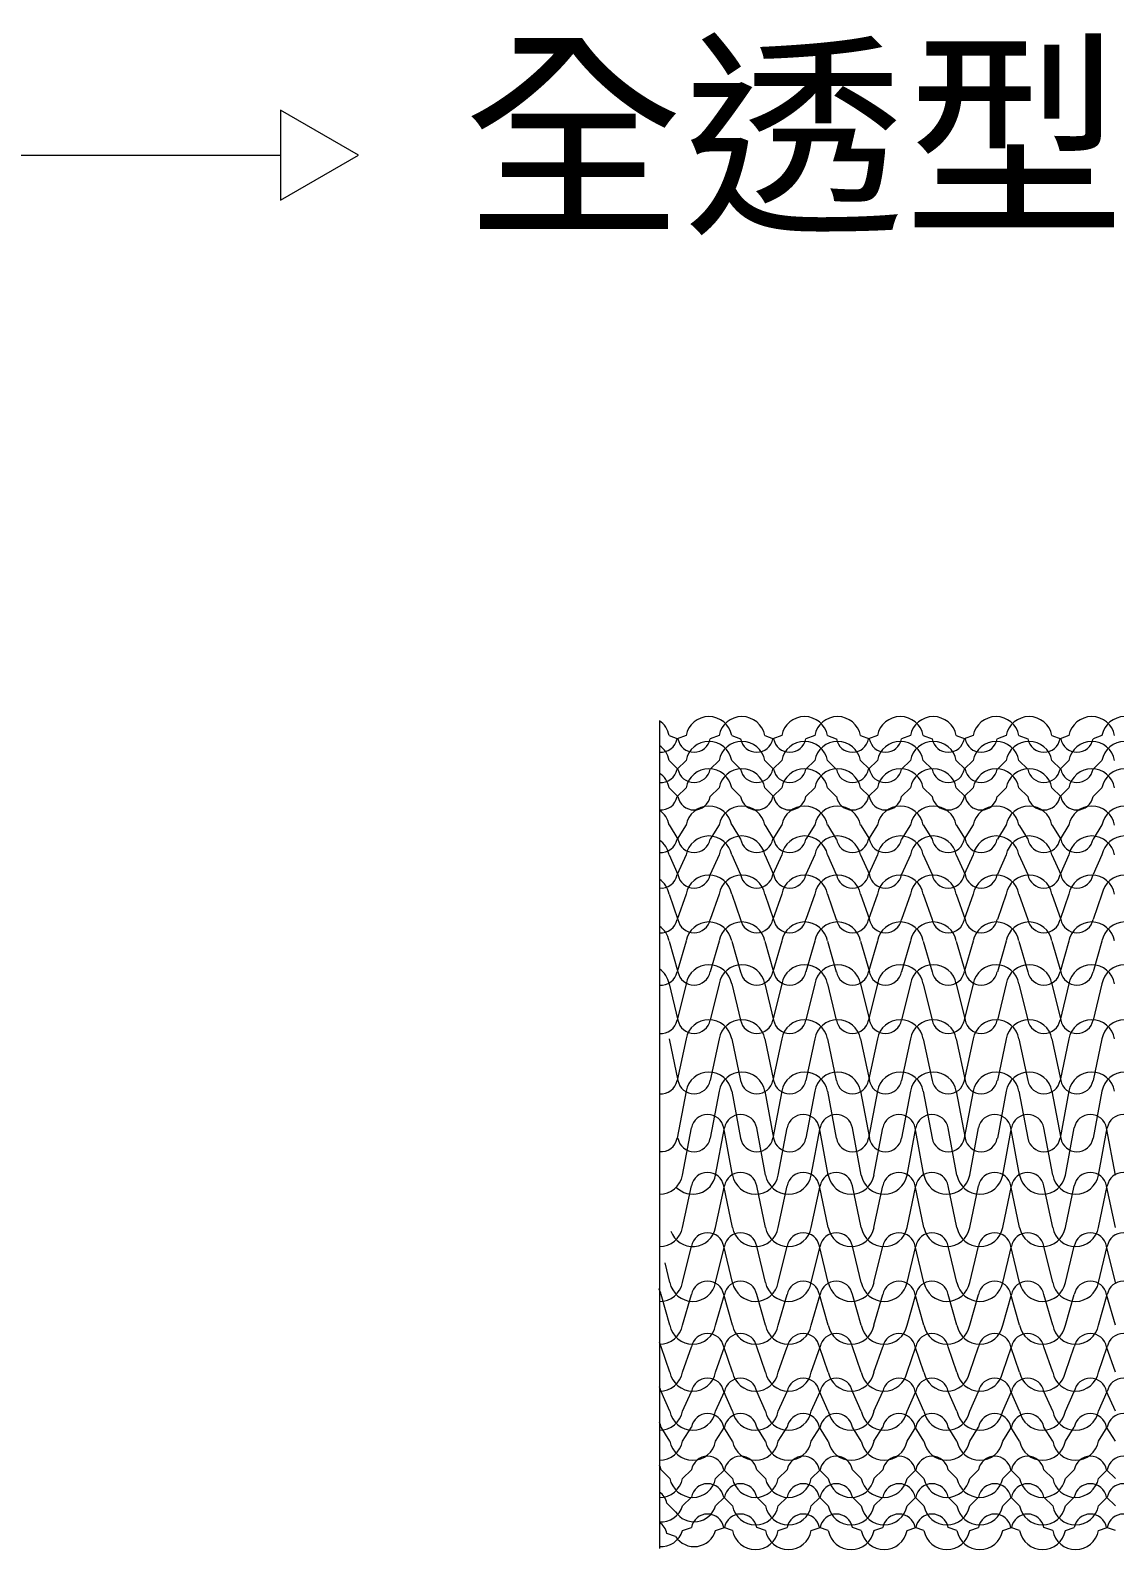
# Model space of a CAD drawing. Header units: millimetres. Extents: x 3083 to 7283, y 663 to 4579.
# Drawn here: x 5573.7 to 5774.9, y 3601.1 to 3883.1 of the extents above; entities that cross this region are included whole.
import ezdxf

# ---------------------------------------------------------------- set-up
doc = ezdxf.new("R2010")
doc.units = ezdxf.units.MM
doc.styles.add('微軟正黑體-20', font='Microsoft JhengHei.ttf', dxfattribs={"height": 20})

msp = doc.modelspace()

# ---------------------------------------------------------------- linework, layer by layer
at = {"lineweight": 5}
for p, q in [((4749.76, 3859.9), (5620.07, 3859.9)), ((5690.38, 3754.96), (5690.38, 3601.33)), ((5692.19, 3752.19), (5693.82, 3751.6)), ((5695.33, 3752.19), (5693.69, 3751.6)), ((5701.45, 3752.19), (5699.82, 3751.6)), ((5703.82, 3752.19), (5705.46, 3751.6)), ((5709.95, 3752.19), (5711.58, 3751.6)), ((5713.09, 3752.19), (5711.45, 3751.6)), ((5719.22, 3752.19), (5717.58, 3751.6)), ((5721.58, 3752.19), (5723.22, 3751.6)), ((5727.71, 3752.19), (5729.35, 3751.6)), ((5730.85, 3752.19), (5729.21, 3751.6)), ((5736.98, 3752.19), (5735.34, 3751.6)), ((5739.34, 3752.19), (5740.98, 3751.6)), ((5745.47, 3752.19), (5747.11, 3751.6)), ((5748.61, 3752.19), (5746.97, 3751.6)), ((5754.74, 3752.19), (5753.1, 3751.6)), ((5757.1, 3752.19), (5758.74, 3751.6)), ((5763.23, 3752.19), (5764.87, 3751.6)), ((5766.37, 3752.19), (5764.74, 3751.6)), ((5772.5, 3752.19), (5770.86, 3751.6)), ((5692.19, 3747.59), (5693.82, 3745.98)), ((5695.33, 3747.59), (5693.69, 3745.98)), ((5701.45, 3747.59), (5699.82, 3745.98)), ((5703.82, 3747.59), (5705.46, 3745.98)), ((5709.95, 3747.59), (5711.58, 3745.98)), ((5713.09, 3747.59), (5711.45, 3745.98)), ((5719.22, 3747.59), (5717.58, 3745.98)), ((5721.58, 3747.59), (5723.22, 3745.98)), ((5727.71, 3747.59), (5729.35, 3745.98)), ((5730.85, 3747.59), (5729.21, 3745.98)), ((5736.98, 3747.59), (5735.34, 3745.98)), ((5739.34, 3747.59), (5740.98, 3745.98)), ((5745.47, 3747.59), (5747.11, 3745.98)), ((5748.61, 3747.59), (5746.97, 3745.98)), ((5754.74, 3747.59), (5753.1, 3745.98)), ((5757.1, 3747.59), (5758.74, 3745.98)), ((5763.23, 3747.59), (5764.87, 3745.98)), ((5766.37, 3747.59), (5764.74, 3745.98)), ((5772.5, 3747.59), (5770.86, 3745.98)), ((5692.19, 3742.5), (5693.82, 3740.89)), ((5695.33, 3742.5), (5693.69, 3740.89)), ((5701.45, 3742.5), (5699.82, 3740.89)), ((5703.82, 3742.5), (5705.46, 3740.89)), ((5709.95, 3742.5), (5711.58, 3740.89)), ((5713.09, 3742.5), (5711.45, 3740.89)), ((5719.22, 3742.5), (5717.58, 3740.89)), ((5721.58, 3742.5), (5723.22, 3740.89)), ((5727.71, 3742.5), (5729.35, 3740.89)), ((5730.85, 3742.5), (5729.21, 3740.89)), ((5736.98, 3742.5), (5735.34, 3740.89)), ((5739.34, 3742.5), (5740.98, 3740.89)), ((5745.47, 3742.5), (5747.11, 3740.89)), ((5748.61, 3742.5), (5746.97, 3740.89)), ((5754.74, 3742.5), (5753.1, 3740.89)), ((5757.1, 3742.5), (5758.74, 3740.89)), ((5763.23, 3742.5), (5764.87, 3740.89)), ((5766.37, 3742.5), (5764.74, 3740.89)), ((5772.5, 3742.5), (5770.86, 3740.89)), ((5692.19, 3735.61), (5693.82, 3732.98)), ((5695.33, 3735.61), (5693.69, 3732.98)), ((5701.45, 3735.61), (5699.82, 3732.98)), ((5703.82, 3735.61), (5705.46, 3732.98)), ((5709.95, 3735.61), (5711.58, 3732.98)), ((5713.09, 3735.61), (5711.45, 3732.98)), ((5719.22, 3735.61), (5717.58, 3732.98)), ((5721.58, 3735.61), (5723.22, 3732.98)), ((5727.71, 3735.61), (5729.35, 3732.98)), ((5730.85, 3735.61), (5729.21, 3732.98)), ((5736.98, 3735.61), (5735.34, 3732.98)), ((5739.34, 3735.61), (5740.98, 3732.98)), ((5745.47, 3735.61), (5747.11, 3732.98)), ((5748.61, 3735.61), (5746.97, 3732.98)), ((5754.74, 3735.61), (5753.1, 3732.98)), ((5757.1, 3735.61), (5758.74, 3732.98)), ((5763.23, 3735.61), (5764.87, 3732.98)), ((5766.37, 3735.61), (5764.74, 3732.98)), ((5772.5, 3735.61), (5770.86, 3732.98)), ((5692.19, 3730.04), (5693.82, 3726.39)), ((5695.33, 3730.04), (5693.69, 3726.39)), ((5701.45, 3730.04), (5699.82, 3726.39)), ((5703.82, 3730.04), (5705.46, 3726.39)), ((5709.95, 3730.04), (5711.58, 3726.39)), ((5713.09, 3730.04), (5711.45, 3726.39)), ((5719.22, 3730.04), (5717.58, 3726.39)), ((5721.58, 3730.04), (5723.22, 3726.39)), ((5727.71, 3730.04), (5729.35, 3726.39)), ((5730.85, 3730.04), (5729.21, 3726.39)), ((5736.98, 3730.04), (5735.34, 3726.39)), ((5739.34, 3730.04), (5740.98, 3726.39)), ((5745.47, 3730.04), (5747.11, 3726.39)), ((5748.61, 3730.04), (5746.97, 3726.39)), ((5754.74, 3730.04), (5753.1, 3726.39)), ((5757.1, 3730.04), (5758.74, 3726.39)), ((5763.23, 3730.04), (5764.87, 3726.39)), ((5766.37, 3730.04), (5764.74, 3726.39)), ((5772.5, 3730.04), (5770.86, 3726.39)), ((5692.19, 3722.78), (5693.82, 3718.1)), ((5695.33, 3722.78), (5693.69, 3718.1)), ((5701.45, 3722.78), (5699.82, 3718.1)), ((5703.82, 3722.78), (5705.46, 3718.1)), ((5709.95, 3722.78), (5711.58, 3718.1)), ((5713.09, 3722.78), (5711.45, 3718.1)), ((5719.22, 3722.78), (5717.58, 3718.1)), ((5721.58, 3722.78), (5723.22, 3718.1)), ((5727.71, 3722.78), (5729.35, 3718.1)), ((5730.85, 3722.78), (5729.21, 3718.1)), ((5736.98, 3722.78), (5735.34, 3718.1)), ((5739.34, 3722.78), (5740.98, 3718.1)), ((5745.47, 3722.78), (5747.11, 3718.1)), ((5748.61, 3722.78), (5746.97, 3718.1)), ((5754.74, 3722.78), (5753.1, 3718.1)), ((5757.1, 3722.78), (5758.74, 3718.1)), ((5763.23, 3722.78), (5764.87, 3718.1)), ((5766.37, 3722.78), (5764.74, 3718.1)), ((5772.5, 3722.78), (5770.86, 3718.1)), ((5692.19, 3714.08), (5693.82, 3708.39)), ((5695.33, 3714.08), (5693.69, 3708.39)), ((5701.45, 3714.08), (5699.82, 3708.39)), ((5703.82, 3714.08), (5705.46, 3708.39)), ((5709.95, 3714.08), (5711.58, 3708.39)), ((5713.09, 3714.08), (5711.45, 3708.39)), ((5719.22, 3714.08), (5717.58, 3708.39)), ((5721.58, 3714.08), (5723.22, 3708.39)), ((5727.71, 3714.08), (5729.35, 3708.39)), ((5730.85, 3714.08), (5729.21, 3708.39)), ((5736.98, 3714.08), (5735.34, 3708.39)), ((5739.34, 3714.08), (5740.98, 3708.39)), ((5745.47, 3714.08), (5747.11, 3708.39)), ((5748.61, 3714.08), (5746.97, 3708.39)), ((5754.74, 3714.08), (5753.1, 3708.39)), ((5757.1, 3714.08), (5758.74, 3708.39)), ((5763.23, 3714.08), (5764.87, 3708.39)), ((5766.37, 3714.08), (5764.74, 3708.39)), ((5772.5, 3714.08), (5770.86, 3708.39)), ((5692.19, 3706.13), (5693.82, 3699.42)), ((5695.33, 3706.13), (5693.69, 3699.42)), ((5701.45, 3706.13), (5699.82, 3699.42)), ((5703.82, 3706.13), (5705.46, 3699.42)), ((5709.95, 3706.13), (5711.58, 3699.42)), ((5713.09, 3706.13), (5711.45, 3699.42)), ((5719.22, 3706.13), (5717.58, 3699.42)), ((5721.58, 3706.13), (5723.22, 3699.42)), ((5727.71, 3706.13), (5729.35, 3699.42)), ((5730.85, 3706.13), (5729.21, 3699.42)), ((5736.98, 3706.13), (5735.34, 3699.42)), ((5739.34, 3706.13), (5740.98, 3699.42)), ((5745.47, 3706.13), (5747.11, 3699.42)), ((5748.61, 3706.13), (5746.97, 3699.42)), ((5754.74, 3706.13), (5753.1, 3699.42)), ((5757.1, 3706.13), (5758.74, 3699.42)), ((5763.23, 3706.13), (5764.87, 3699.42)), ((5766.37, 3706.13), (5764.74, 3699.42)), ((5772.5, 3706.13), (5770.86, 3699.42)), ((5692.19, 3695.95), (5693.82, 3688.21)), ((5695.33, 3695.95), (5693.69, 3688.21)), ((5701.45, 3695.95), (5699.82, 3688.21)), ((5703.82, 3695.95), (5705.46, 3688.21)), ((5709.95, 3695.95), (5711.58, 3688.21)), ((5713.09, 3695.95), (5711.45, 3688.21)), ((5719.22, 3695.95), (5717.58, 3688.21)), ((5721.58, 3695.95), (5723.22, 3688.21)), ((5727.71, 3695.95), (5729.35, 3688.21)), ((5730.85, 3695.95), (5729.21, 3688.21)), ((5736.98, 3695.95), (5735.34, 3688.21)), ((5739.34, 3695.95), (5740.98, 3688.21)), ((5745.47, 3695.95), (5747.11, 3688.21)), ((5748.61, 3695.95), (5746.97, 3688.21)), ((5754.74, 3695.95), (5753.1, 3688.21)), ((5757.1, 3695.95), (5758.74, 3688.21)), ((5763.23, 3695.95), (5764.87, 3688.21)), ((5766.37, 3695.95), (5764.74, 3688.21)), ((5772.5, 3695.95), (5770.86, 3688.21)), ((5695.33, 3686.22), (5693.69, 3677.47)), ((5701.45, 3686.22), (5699.82, 3677.47)), ((5703.82, 3686.22), (5705.46, 3677.47)), ((5709.95, 3686.22), (5711.58, 3677.47)), ((5713.09, 3686.22), (5711.45, 3677.47)), ((5719.22, 3686.22), (5717.58, 3677.47)), ((5721.58, 3686.22), (5723.22, 3677.47)), ((5727.71, 3686.22), (5729.35, 3677.47)), ((5730.85, 3686.22), (5729.21, 3677.47)), ((5736.98, 3686.22), (5735.34, 3677.47)), ((5739.34, 3686.22), (5740.98, 3677.47)), ((5745.47, 3686.22), (5747.11, 3677.47)), ((5748.61, 3686.22), (5746.97, 3677.47)), ((5754.74, 3686.22), (5753.1, 3677.47)), ((5757.1, 3686.22), (5758.74, 3677.47)), ((5763.23, 3686.22), (5764.87, 3677.47)), ((5766.37, 3686.22), (5764.74, 3677.47)), ((5772.5, 3686.22), (5770.86, 3677.47)), ((5694.69, 3670.64), (5696.33, 3679.4)), ((5700.82, 3670.64), (5702.45, 3679.4)), ((5703.96, 3670.64), (5702.32, 3679.4)), ((5710.08, 3670.64), (5708.45, 3679.4)), ((5712.45, 3670.64), (5714.09, 3679.4)), ((5718.58, 3670.64), (5720.21, 3679.4)), ((5721.72, 3670.64), (5720.08, 3679.4)), ((5727.85, 3670.64), (5726.21, 3679.4)), ((5730.21, 3670.64), (5731.85, 3679.4)), ((5736.34, 3670.64), (5737.98, 3679.4)), ((5739.48, 3670.64), (5737.84, 3679.4)), ((5745.61, 3670.64), (5743.97, 3679.4)), ((5747.97, 3670.64), (5749.61, 3679.4)), ((5754.1, 3670.64), (5755.74, 3679.4)), ((5757.24, 3670.64), (5755.6, 3679.4)), ((5763.37, 3670.64), (5761.73, 3679.4)), ((5765.73, 3670.64), (5767.37, 3679.4)), ((5771.86, 3670.64), (5773.5, 3679.4)), ((5775, 3670.64), (5773.37, 3679.4)), ((5694.69, 3660.91), (5696.33, 3668.65)), ((5700.82, 3660.91), (5702.45, 3668.65)), ((5703.96, 3660.91), (5702.32, 3668.65)), ((5710.08, 3660.91), (5708.45, 3668.65)), ((5712.45, 3660.91), (5714.09, 3668.65)), ((5718.58, 3660.91), (5720.21, 3668.65)), ((5721.72, 3660.91), (5720.08, 3668.65)), ((5727.85, 3660.91), (5726.21, 3668.65)), ((5730.21, 3660.91), (5731.85, 3668.65)), ((5736.34, 3660.91), (5737.98, 3668.65)), ((5739.48, 3660.91), (5737.84, 3668.65)), ((5745.61, 3660.91), (5743.97, 3668.65)), ((5747.97, 3660.91), (5749.61, 3668.65)), ((5754.1, 3660.91), (5755.74, 3668.65)), ((5757.24, 3660.91), (5755.6, 3668.65)), ((5763.37, 3660.91), (5761.73, 3668.65)), ((5765.73, 3660.91), (5767.37, 3668.65)), ((5771.86, 3660.91), (5773.5, 3668.65)), ((5775, 3660.91), (5773.37, 3668.65)), ((5694.69, 3650.73), (5696.33, 3657.45)), ((5700.82, 3650.73), (5702.45, 3657.45)), ((5703.96, 3650.73), (5702.32, 3657.45)), ((5710.08, 3650.73), (5708.45, 3657.45)), ((5712.45, 3650.73), (5714.09, 3657.45)), ((5718.58, 3650.73), (5720.21, 3657.45)), ((5721.72, 3650.73), (5720.08, 3657.45)), ((5727.85, 3650.73), (5726.21, 3657.45)), ((5730.21, 3650.73), (5731.85, 3657.45)), ((5736.34, 3650.73), (5737.98, 3657.45)), ((5739.48, 3650.73), (5737.84, 3657.45)), ((5745.61, 3650.73), (5743.97, 3657.45)), ((5747.97, 3650.73), (5749.61, 3657.45)), ((5754.1, 3650.73), (5755.74, 3657.45)), ((5757.24, 3650.73), (5755.6, 3657.45)), ((5763.37, 3650.73), (5761.73, 3657.45)), ((5765.73, 3650.73), (5767.37, 3657.45)), ((5771.86, 3650.73), (5773.5, 3657.45)), ((5775, 3650.73), (5773.37, 3657.45)), ((5692.32, 3650.73), (5691.43, 3654.38)), ((5692.32, 3642.78), (5690.69, 3648.48)), ((5694.69, 3642.78), (5696.33, 3648.48)), ((5700.82, 3642.78), (5702.45, 3648.48)), ((5703.96, 3642.78), (5702.32, 3648.48)), ((5710.08, 3642.78), (5708.45, 3648.48)), ((5712.45, 3642.78), (5714.09, 3648.48)), ((5718.58, 3642.78), (5720.21, 3648.48)), ((5721.72, 3642.78), (5720.08, 3648.48)), ((5727.85, 3642.78), (5726.21, 3648.48)), ((5730.21, 3642.78), (5731.85, 3648.48)), ((5736.34, 3642.78), (5737.98, 3648.48)), ((5739.48, 3642.78), (5737.84, 3648.48)), ((5745.61, 3642.78), (5743.97, 3648.48)), ((5747.97, 3642.78), (5749.61, 3648.48)), ((5754.1, 3642.78), (5755.74, 3648.48)), ((5757.24, 3642.78), (5755.6, 3648.48)), ((5763.37, 3642.78), (5761.73, 3648.48)), ((5765.73, 3642.78), (5767.37, 3648.48)), ((5771.86, 3642.78), (5773.5, 3648.48)), ((5775, 3642.78), (5773.37, 3648.48)), ((5692.32, 3634.09), (5690.69, 3638.76)), ((5694.69, 3634.09), (5696.33, 3638.76)), ((5700.82, 3634.09), (5702.45, 3638.76)), ((5703.96, 3634.09), (5702.32, 3638.76)), ((5710.08, 3634.09), (5708.45, 3638.76)), ((5712.45, 3634.09), (5714.09, 3638.76)), ((5718.58, 3634.09), (5720.21, 3638.76)), ((5721.72, 3634.09), (5720.08, 3638.76)), ((5727.85, 3634.09), (5726.21, 3638.76)), ((5730.21, 3634.09), (5731.85, 3638.76)), ((5736.34, 3634.09), (5737.98, 3638.76)), ((5739.48, 3634.09), (5737.84, 3638.76)), ((5745.61, 3634.09), (5743.97, 3638.76)), ((5747.97, 3634.09), (5749.61, 3638.76)), ((5754.1, 3634.09), (5755.74, 3638.76)), ((5757.24, 3634.09), (5755.6, 3638.76)), ((5763.37, 3634.09), (5761.73, 3638.76)), ((5765.73, 3634.09), (5767.37, 3638.76)), ((5771.86, 3634.09), (5773.5, 3638.76)), ((5775, 3634.09), (5773.37, 3638.76)), ((5692.32, 3626.82), (5690.69, 3630.47)), ((5694.69, 3626.82), (5696.33, 3630.47)), ((5700.82, 3626.82), (5702.45, 3630.47)), ((5703.96, 3626.82), (5702.32, 3630.47)), ((5710.08, 3626.82), (5708.45, 3630.47)), ((5712.45, 3626.82), (5714.09, 3630.47)), ((5718.58, 3626.82), (5720.21, 3630.47)), ((5721.72, 3626.82), (5720.08, 3630.47)), ((5727.85, 3626.82), (5726.21, 3630.47)), ((5730.21, 3626.82), (5731.85, 3630.47)), ((5736.34, 3626.82), (5737.98, 3630.47)), ((5739.48, 3626.82), (5737.84, 3630.47)), ((5745.61, 3626.82), (5743.97, 3630.47)), ((5747.97, 3626.82), (5749.61, 3630.47)), ((5754.1, 3626.82), (5755.74, 3630.47)), ((5757.24, 3626.82), (5755.6, 3630.47)), ((5763.37, 3626.82), (5761.73, 3630.47)), ((5765.73, 3626.82), (5767.37, 3630.47)), ((5771.86, 3626.82), (5773.5, 3630.47)), ((5775, 3626.82), (5773.37, 3630.47)), ((5692.32, 3621.26), (5690.69, 3623.89)), ((5694.69, 3621.26), (5696.33, 3623.89)), ((5700.82, 3621.26), (5702.45, 3623.89)), ((5703.96, 3621.26), (5702.32, 3623.89)), ((5710.08, 3621.26), (5708.45, 3623.89)), ((5712.45, 3621.26), (5714.09, 3623.89)), ((5718.58, 3621.26), (5720.21, 3623.89)), ((5721.72, 3621.26), (5720.08, 3623.89)), ((5727.85, 3621.26), (5726.21, 3623.89)), ((5730.21, 3621.26), (5731.85, 3623.89)), ((5736.34, 3621.26), (5737.98, 3623.89)), ((5739.48, 3621.26), (5737.84, 3623.89)), ((5745.61, 3621.26), (5743.97, 3623.89)), ((5747.97, 3621.26), (5749.61, 3623.89)), ((5754.1, 3621.26), (5755.74, 3623.89)), ((5757.24, 3621.26), (5755.6, 3623.89)), ((5763.37, 3621.26), (5761.73, 3623.89)), ((5765.73, 3621.26), (5767.37, 3623.89)), ((5771.86, 3621.26), (5773.5, 3623.89)), ((5775, 3621.26), (5773.37, 3623.89)), ((5692.32, 3614.37), (5690.69, 3615.97)), ((5694.69, 3614.37), (5696.33, 3615.97)), ((5700.82, 3614.37), (5702.45, 3615.97)), ((5703.96, 3614.37), (5702.32, 3615.97)), ((5710.08, 3614.37), (5708.45, 3615.97)), ((5712.45, 3614.37), (5714.09, 3615.97)), ((5718.58, 3614.37), (5720.21, 3615.97)), ((5721.72, 3614.37), (5720.08, 3615.97)), ((5727.85, 3614.37), (5726.21, 3615.97)), ((5730.21, 3614.37), (5731.85, 3615.97)), ((5736.34, 3614.37), (5737.98, 3615.97)), ((5739.48, 3614.37), (5737.84, 3615.97)), ((5745.61, 3614.37), (5743.97, 3615.97)), ((5747.97, 3614.37), (5749.61, 3615.97)), ((5754.1, 3614.37), (5755.74, 3615.97)), ((5757.24, 3614.37), (5755.6, 3615.97)), ((5763.37, 3614.37), (5761.73, 3615.97)), ((5765.73, 3614.37), (5767.37, 3615.97)), ((5771.86, 3614.37), (5773.5, 3615.97)), ((5775, 3614.37), (5773.37, 3615.97)), ((5693.38, 3608.17), (5691.74, 3609.78)), ((5694.69, 3609.27), (5696.33, 3610.88)), ((5700.82, 3609.27), (5702.45, 3610.88)), ((5703.96, 3609.27), (5702.32, 3610.88)), ((5710.08, 3609.27), (5708.45, 3610.88)), ((5712.45, 3609.27), (5714.09, 3610.88)), ((5718.58, 3609.27), (5720.21, 3610.88)), ((5721.72, 3609.27), (5720.08, 3610.88)), ((5727.85, 3609.27), (5726.21, 3610.88)), ((5730.21, 3609.27), (5731.85, 3610.88)), ((5736.34, 3609.27), (5737.98, 3610.88)), ((5739.48, 3609.27), (5737.84, 3610.88)), ((5745.61, 3609.27), (5743.97, 3610.88)), ((5747.97, 3609.27), (5749.61, 3610.88)), ((5754.1, 3609.27), (5755.74, 3610.88)), ((5757.24, 3609.27), (5755.6, 3610.88)), ((5763.37, 3609.27), (5761.73, 3610.88)), ((5765.73, 3609.27), (5767.37, 3610.88)), ((5771.86, 3609.27), (5773.5, 3610.88)), ((5775, 3609.27), (5773.37, 3610.88)), ((5693.38, 3603.58), (5691.74, 3604.16)), ((5694.69, 3604.67), (5696.33, 3605.26)), ((5700.82, 3604.67), (5702.45, 3605.26)), ((5703.96, 3604.67), (5702.32, 3605.26)), ((5710.08, 3604.67), (5708.45, 3605.26)), ((5712.45, 3604.67), (5714.09, 3605.26)), ((5718.58, 3604.67), (5720.21, 3605.26)), ((5721.72, 3604.67), (5720.08, 3605.26)), ((5727.85, 3604.67), (5726.21, 3605.26)), ((5730.21, 3604.67), (5731.85, 3605.26)), ((5736.34, 3604.67), (5737.98, 3605.26)), ((5739.48, 3604.67), (5737.84, 3605.26)), ((5745.61, 3604.67), (5743.97, 3605.26)), ((5747.97, 3604.67), (5749.61, 3605.26)), ((5754.1, 3604.67), (5755.74, 3605.26)), ((5757.24, 3604.67), (5755.6, 3605.26)), ((5763.37, 3604.67), (5761.73, 3605.26)), ((5765.73, 3604.67), (5767.37, 3605.26)), ((5771.86, 3604.67), (5773.5, 3605.26)), ((5775, 3604.67), (5773.37, 3605.26))]:
    msp.add_line(p, q, dxfattribs=at)
msp.add_lwpolyline([(5620.07, 3851.54), (5634.55, 3859.9), (5620.07, 3868.25)], close=True, dxfattribs=at)
for centre, radius, start, end in [((5699.57, 3751.4), 4.32, 10.5854, 169.4146), ((5705.7, 3751.4), 4.32, 10.5854, 169.4146), ((5717.33, 3751.4), 4.32, 10.5854, 169.4146), ((5723.46, 3751.4), 4.32, 10.5854, 169.4146), ((5735.1, 3751.4), 4.32, 10.5854, 169.4146), ((5741.22, 3751.4), 4.32, 10.5854, 169.4146), ((5752.86, 3751.4), 4.32, 10.5854, 169.4146), ((5758.98, 3751.4), 4.32, 10.5854, 169.4146), ((5770.62, 3751.4), 4.32, 10.5854, 169.4146), ((5776.75, 3751.4), 4.32, 10.5854, 169.4146), ((5687.94, 3751.4), 4.32, 10.5854, 55.597), ((5690.69, 3752.16), 3.05, 264.126, 349.4146), ((5687.94, 3746.8), 4.32, 10.5854, 55.597), ((5696.82, 3752.16), 3.05, 190.5854, 349.4146), ((5699.57, 3746.8), 4.32, 10.5854, 169.4146), ((5705.7, 3746.8), 4.32, 10.5854, 169.4146), ((5708.45, 3752.16), 3.05, 190.5854, 349.4146), ((5714.58, 3752.16), 3.05, 190.5854, 349.4146), ((5717.33, 3746.8), 4.32, 10.5854, 169.4146), ((5723.46, 3746.8), 4.32, 10.5854, 169.4146), ((5726.22, 3752.16), 3.05, 190.5854, 349.4146), ((5732.34, 3752.16), 3.05, 190.5854, 349.4146), ((5735.1, 3746.8), 4.32, 10.5854, 169.4146), ((5741.22, 3746.8), 4.32, 10.5854, 169.4146), ((5743.98, 3752.16), 3.05, 190.5854, 349.4146), ((5750.1, 3752.16), 3.05, 190.5854, 349.4146), ((5752.86, 3746.8), 4.32, 10.5854, 169.4146), ((5758.98, 3746.8), 4.32, 10.5854, 169.4146), ((5761.74, 3752.16), 3.05, 190.5854, 349.4146), ((5767.87, 3752.16), 3.05, 190.5854, 349.4146), ((5770.62, 3746.8), 4.32, 10.5854, 169.4146), ((5776.75, 3746.8), 4.32, 10.5854, 169.4146), ((5690.69, 3746.54), 3.05, 264.126, 349.4146), ((5687.94, 3741.7), 4.32, 10.5854, 55.597), ((5696.82, 3746.54), 3.05, 190.5854, 349.4146), ((5699.57, 3741.7), 4.32, 10.5854, 169.4146), ((5705.7, 3741.7), 4.32, 10.5854, 169.4146), ((5708.45, 3746.54), 3.05, 190.5854, 349.4146), ((5714.58, 3746.54), 3.05, 190.5854, 349.4146), ((5717.33, 3741.7), 4.32, 10.5854, 169.4146), ((5723.46, 3741.7), 4.32, 10.5854, 169.4146), ((5726.22, 3746.54), 3.05, 190.5854, 349.4146), ((5732.34, 3746.54), 3.05, 190.5854, 349.4146), ((5735.1, 3741.7), 4.32, 10.5854, 169.4146), ((5741.22, 3741.7), 4.32, 10.5854, 169.4146), ((5743.98, 3746.54), 3.05, 190.5854, 349.4146), ((5750.1, 3746.54), 3.05, 190.5854, 349.4146), ((5752.86, 3741.7), 4.32, 10.5854, 169.4146), ((5758.98, 3741.7), 4.32, 10.5854, 169.4146), ((5761.74, 3746.54), 3.05, 190.5854, 349.4146), ((5767.87, 3746.54), 3.05, 190.5854, 349.4146), ((5770.62, 3741.7), 4.32, 10.5854, 169.4146), ((5776.75, 3741.7), 4.32, 10.5854, 169.4146), ((5690.69, 3741.45), 3.05, 264.126, 349.4146), ((5687.94, 3734.81), 4.32, 10.5854, 55.597), ((5696.82, 3741.45), 3.05, 190.5854, 349.4146), ((5699.57, 3734.81), 4.32, 10.5854, 169.4146), ((5705.7, 3734.81), 4.32, 10.5854, 169.4146), ((5708.45, 3741.45), 3.05, 190.5854, 349.4146), ((5714.58, 3741.45), 3.05, 190.5854, 349.4146), ((5717.33, 3734.81), 4.32, 10.5854, 169.4146), ((5723.46, 3734.81), 4.32, 10.5854, 169.4146), ((5726.22, 3741.45), 3.05, 190.5854, 349.4146), ((5732.34, 3741.45), 3.05, 190.5854, 349.4146), ((5735.1, 3734.81), 4.32, 10.5854, 169.4146), ((5741.22, 3734.81), 4.32, 10.5854, 169.4146), ((5743.98, 3741.45), 3.05, 190.5854, 349.4146), ((5750.1, 3741.45), 3.05, 190.5854, 349.4146), ((5752.86, 3734.81), 4.32, 10.5854, 169.4146), ((5758.98, 3734.81), 4.32, 10.5854, 169.4146), ((5761.74, 3741.45), 3.05, 190.5854, 349.4146), ((5767.87, 3741.45), 3.05, 190.5854, 349.4146), ((5770.62, 3734.81), 4.32, 10.5854, 169.4146), ((5776.75, 3734.81), 4.32, 10.5854, 169.4146), ((5690.69, 3733.54), 3.05, 264.126, 349.4146), ((5687.94, 3729.25), 4.32, 10.5854, 55.597), ((5696.82, 3733.54), 3.05, 190.5854, 349.4146), ((5699.57, 3729.25), 4.32, 10.5854, 169.4146), ((5705.7, 3729.25), 4.32, 10.5854, 169.4146), ((5708.45, 3733.54), 3.05, 190.5854, 349.4146), ((5714.58, 3733.54), 3.05, 190.5854, 349.4146), ((5717.33, 3729.25), 4.32, 10.5854, 169.4146), ((5723.46, 3729.25), 4.32, 10.5854, 169.4146), ((5726.22, 3733.54), 3.05, 190.5854, 349.4146), ((5732.34, 3733.54), 3.05, 190.5854, 349.4146), ((5735.1, 3729.25), 4.32, 10.5854, 169.4146), ((5741.22, 3729.25), 4.32, 10.5854, 169.4146), ((5743.98, 3733.54), 3.05, 190.5854, 349.4146), ((5750.1, 3733.54), 3.05, 190.5854, 349.4146), ((5752.86, 3729.25), 4.32, 10.5854, 169.4146), ((5758.98, 3729.25), 4.32, 10.5854, 169.4146), ((5761.74, 3733.54), 3.05, 190.5854, 349.4146), ((5767.87, 3733.54), 3.05, 190.5854, 349.4146), ((5770.62, 3729.25), 4.32, 10.5854, 169.4146), ((5776.75, 3729.25), 4.32, 10.5854, 169.4146), ((5690.69, 3726.95), 3.05, 264.126, 349.4146), ((5687.94, 3721.98), 4.32, 10.5854, 55.597), ((5696.82, 3726.95), 3.05, 190.5854, 349.4146), ((5699.57, 3721.98), 4.32, 10.5854, 169.4146), ((5705.7, 3721.98), 4.32, 10.5854, 169.4146), ((5708.45, 3726.95), 3.05, 190.5854, 349.4146), ((5714.58, 3726.95), 3.05, 190.5854, 349.4146), ((5717.33, 3721.98), 4.32, 10.5854, 169.4146), ((5723.46, 3721.98), 4.32, 10.5854, 169.4146), ((5726.22, 3726.95), 3.05, 190.5854, 349.4146), ((5732.34, 3726.95), 3.05, 190.5854, 349.4146), ((5735.1, 3721.98), 4.32, 10.5854, 169.4146), ((5741.22, 3721.98), 4.32, 10.5854, 169.4146), ((5743.98, 3726.95), 3.05, 190.5854, 349.4146), ((5750.1, 3726.95), 3.05, 190.5854, 349.4146), ((5752.86, 3721.98), 4.32, 10.5854, 169.4146), ((5758.98, 3721.98), 4.32, 10.5854, 169.4146), ((5761.74, 3726.95), 3.05, 190.5854, 349.4146), ((5767.87, 3726.95), 3.05, 190.5854, 349.4146), ((5770.62, 3721.98), 4.32, 10.5854, 169.4146), ((5776.75, 3721.98), 4.32, 10.5854, 169.4146), ((5690.69, 3718.66), 3.05, 264.126, 349.4146), ((5687.94, 3713.29), 4.32, 10.5854, 55.597), ((5696.82, 3718.66), 3.05, 190.5854, 349.4146), ((5699.57, 3713.29), 4.32, 10.5854, 169.4146), ((5705.7, 3713.29), 4.32, 10.5854, 169.4146), ((5708.45, 3718.66), 3.05, 190.5854, 349.4146), ((5714.58, 3718.66), 3.05, 190.5854, 349.4146), ((5717.33, 3713.29), 4.32, 10.5854, 169.4146), ((5723.46, 3713.29), 4.32, 10.5854, 169.4146), ((5726.22, 3718.66), 3.05, 190.5854, 349.4146), ((5732.34, 3718.66), 3.05, 190.5854, 349.4146), ((5735.1, 3713.29), 4.32, 10.5854, 169.4146), ((5741.22, 3713.29), 4.32, 10.5854, 169.4146), ((5743.98, 3718.66), 3.05, 190.5854, 349.4146), ((5750.1, 3718.66), 3.05, 190.5854, 349.4146), ((5752.86, 3713.29), 4.32, 10.5854, 169.4146), ((5758.98, 3713.29), 4.32, 10.5854, 169.4146), ((5761.74, 3718.66), 3.05, 190.5854, 349.4146), ((5767.87, 3718.66), 3.05, 190.5854, 349.4146), ((5770.62, 3713.29), 4.32, 10.5854, 169.4146), ((5776.75, 3713.29), 4.32, 10.5854, 169.4146), ((5687.94, 3705.34), 4.32, 10.5854, 55.597), ((5690.69, 3708.95), 3.05, 264.126, 349.4146), ((5696.82, 3708.95), 3.05, 190.5854, 349.4146), ((5699.57, 3705.34), 4.32, 10.5854, 169.4146), ((5705.7, 3705.34), 4.32, 10.5854, 169.4146), ((5708.45, 3708.95), 3.05, 190.5854, 349.4146), ((5714.58, 3708.95), 3.05, 190.5854, 349.4146), ((5717.33, 3705.34), 4.32, 10.5854, 169.4146), ((5723.46, 3705.34), 4.32, 10.5854, 169.4146), ((5726.22, 3708.95), 3.05, 190.5854, 349.4146), ((5732.34, 3708.95), 3.05, 190.5854, 349.4146), ((5735.1, 3705.34), 4.32, 10.5854, 169.4146), ((5741.22, 3705.34), 4.32, 10.5854, 169.4146), ((5743.98, 3708.95), 3.05, 190.5854, 349.4146), ((5750.1, 3708.95), 3.05, 190.5854, 349.4146), ((5752.86, 3705.34), 4.32, 10.5854, 169.4146), ((5758.98, 3705.34), 4.32, 10.5854, 169.4146), ((5761.74, 3708.95), 3.05, 190.5854, 349.4146), ((5767.87, 3708.95), 3.05, 190.5854, 349.4146), ((5770.62, 3705.34), 4.32, 10.5854, 169.4146), ((5776.75, 3705.34), 4.32, 10.5854, 169.4146), ((5690.69, 3699.98), 3.05, 264.126, 349.4146), ((5696.82, 3699.98), 3.05, 190.5854, 349.4146), ((5699.57, 3695.16), 4.32, 10.5854, 169.4146), ((5705.7, 3695.16), 4.32, 10.5854, 169.4146), ((5708.45, 3699.98), 3.05, 190.5854, 349.4146), ((5714.58, 3699.98), 3.05, 190.5854, 349.4146), ((5717.33, 3695.16), 4.32, 10.5854, 169.4146), ((5723.46, 3695.16), 4.32, 10.5854, 169.4146), ((5726.22, 3699.98), 3.05, 190.5854, 349.4146), ((5732.34, 3699.98), 3.05, 190.5854, 349.4146), ((5735.1, 3695.16), 4.32, 10.5854, 169.4146), ((5741.22, 3695.16), 4.32, 10.5854, 169.4146), ((5743.98, 3699.98), 3.05, 190.5854, 349.4146), ((5750.1, 3699.98), 3.05, 190.5854, 349.4146), ((5752.86, 3695.16), 4.32, 10.5854, 169.4146), ((5758.98, 3695.16), 4.32, 10.5854, 169.4146), ((5761.74, 3699.98), 3.05, 190.5854, 349.4146), ((5767.87, 3699.98), 3.05, 190.5854, 349.4146), ((5770.62, 3695.16), 4.32, 10.5854, 169.4146), ((5776.75, 3695.16), 4.32, 10.5854, 169.4146), ((5690.69, 3688.77), 3.05, 264.126, 349.4146), ((5696.82, 3688.77), 3.05, 190.5854, 349.4146), ((5699.57, 3685.43), 4.32, 10.5854, 169.4146), ((5705.7, 3685.43), 4.32, 10.5854, 169.4146), ((5708.45, 3688.77), 3.05, 190.5854, 349.4146), ((5714.58, 3688.77), 3.05, 190.5854, 349.4146), ((5717.33, 3685.43), 4.32, 10.5854, 169.4146), ((5723.46, 3685.43), 4.32, 10.5854, 169.4146), ((5726.22, 3688.77), 3.05, 190.5854, 349.4146), ((5732.34, 3688.77), 3.05, 190.5854, 349.4146), ((5735.1, 3685.43), 4.32, 10.5854, 169.4146), ((5741.22, 3685.43), 4.32, 10.5854, 169.4146), ((5743.98, 3688.77), 3.05, 190.5854, 349.4146), ((5750.1, 3688.77), 3.05, 190.5854, 349.4146), ((5752.86, 3685.43), 4.32, 10.5854, 169.4146), ((5758.98, 3685.43), 4.32, 10.5854, 169.4146), ((5761.74, 3688.77), 3.05, 190.5854, 349.4146), ((5767.87, 3688.77), 3.05, 190.5854, 349.4146), ((5770.62, 3685.43), 4.32, 10.5854, 169.4146), ((5776.75, 3685.43), 4.32, 10.5854, 169.4146), ((5699.32, 3678.84), 3.05, 10.5854, 169.4146), ((5705.45, 3678.84), 3.05, 10.5854, 169.4146), ((5717.08, 3678.84), 3.05, 10.5854, 169.4146), ((5723.21, 3678.84), 3.05, 10.5854, 169.4146), ((5734.85, 3678.84), 3.05, 10.5854, 169.4146), ((5740.97, 3678.84), 3.05, 10.5854, 169.4146), ((5752.61, 3678.84), 3.05, 10.5854, 169.4146), ((5758.73, 3678.84), 3.05, 10.5854, 169.4146), ((5770.37, 3678.84), 3.05, 10.5854, 169.4146), ((5776.5, 3678.84), 3.05, 10.5854, 169.4146), ((5690.69, 3678.03), 3.05, 264.126, 349.4146), ((5696.82, 3678.03), 3.05, 190.5854, 349.4146), ((5708.45, 3678.03), 3.05, 190.5854, 349.4146), ((5714.58, 3678.03), 3.05, 190.5854, 349.4146), ((5726.22, 3678.03), 3.05, 190.5854, 349.4146), ((5732.34, 3678.03), 3.05, 190.5854, 349.4146), ((5743.98, 3678.03), 3.05, 190.5854, 349.4146), ((5750.1, 3678.03), 3.05, 190.5854, 349.4146), ((5761.74, 3678.03), 3.05, 190.5854, 349.4146), ((5767.87, 3678.03), 3.05, 190.5854, 349.4146), ((5690.44, 3671.43), 4.32, 269.177, 349.4146), ((5696.57, 3671.43), 4.32, 224.0259, 349.4146), ((5699.32, 3668.09), 3.05, 10.5854, 169.4146), ((5705.45, 3668.09), 3.05, 10.5854, 169.4146), ((5708.2, 3671.43), 4.32, 190.5854, 349.4146), ((5714.33, 3671.43), 4.32, 190.5854, 349.4146), ((5717.08, 3668.09), 3.05, 10.5854, 169.4146), ((5723.21, 3668.09), 3.05, 10.5854, 169.4146), ((5725.97, 3671.43), 4.32, 190.5854, 349.4146), ((5732.09, 3671.43), 4.32, 190.5854, 349.4146), ((5734.85, 3668.09), 3.05, 10.5854, 169.4146), ((5740.97, 3668.09), 3.05, 10.5854, 169.4146), ((5743.73, 3671.43), 4.32, 190.5854, 349.4146), ((5749.85, 3671.43), 4.32, 190.5854, 349.4146), ((5752.61, 3668.09), 3.05, 10.5854, 169.4146), ((5758.73, 3668.09), 3.05, 10.5854, 169.4146), ((5761.49, 3671.43), 4.32, 190.5854, 349.4146), ((5767.62, 3671.43), 4.32, 190.5854, 349.4146), ((5770.37, 3668.09), 3.05, 10.5854, 169.4146), ((5776.5, 3668.09), 3.05, 10.5854, 169.4146), ((5690.44, 3661.71), 4.32, 269.177, 349.4146), ((5696.57, 3661.71), 4.32, 199.8379, 349.4146), ((5699.32, 3656.89), 3.05, 10.5854, 169.4146), ((5705.45, 3656.89), 3.05, 10.5854, 169.4146), ((5708.2, 3661.71), 4.32, 190.5854, 349.4146), ((5714.33, 3661.71), 4.32, 190.5854, 349.4146), ((5717.08, 3656.89), 3.05, 10.5854, 169.4146), ((5723.21, 3656.89), 3.05, 10.5854, 169.4146), ((5725.97, 3661.71), 4.32, 190.5854, 349.4146), ((5732.09, 3661.71), 4.32, 190.5854, 349.4146), ((5734.85, 3656.89), 3.05, 10.5854, 169.4146), ((5740.97, 3656.89), 3.05, 10.5854, 169.4146), ((5743.73, 3661.71), 4.32, 190.5854, 349.4146), ((5749.85, 3661.71), 4.32, 190.5854, 349.4146), ((5752.61, 3656.89), 3.05, 10.5854, 169.4146), ((5758.73, 3656.89), 3.05, 10.5854, 169.4146), ((5761.49, 3661.71), 4.32, 190.5854, 349.4146), ((5767.62, 3661.71), 4.32, 190.5854, 349.4146), ((5770.37, 3656.89), 3.05, 10.5854, 169.4146), ((5776.5, 3656.89), 3.05, 10.5854, 169.4146), ((5690.44, 3651.53), 4.32, 269.177, 349.4146), ((5696.57, 3651.53), 4.32, 190.5854, 349.4146), ((5699.32, 3647.91), 3.05, 10.5854, 169.4146), ((5705.45, 3647.91), 3.05, 10.5854, 169.4146), ((5708.2, 3651.53), 4.32, 190.5854, 349.4146), ((5714.33, 3651.53), 4.32, 190.5854, 349.4146), ((5717.08, 3647.91), 3.05, 10.5854, 169.4146), ((5723.21, 3647.91), 3.05, 10.5854, 169.4146), ((5725.97, 3651.53), 4.32, 190.5854, 349.4146), ((5732.09, 3651.53), 4.32, 190.5854, 349.4146), ((5734.85, 3647.91), 3.05, 10.5854, 169.4146), ((5740.97, 3647.91), 3.05, 10.5854, 169.4146), ((5743.73, 3651.53), 4.32, 190.5854, 349.4146), ((5749.85, 3651.53), 4.32, 190.5854, 349.4146), ((5752.61, 3647.91), 3.05, 10.5854, 169.4146), ((5758.73, 3647.91), 3.05, 10.5854, 169.4146), ((5761.49, 3651.53), 4.32, 190.5854, 349.4146), ((5767.62, 3651.53), 4.32, 190.5854, 349.4146), ((5770.37, 3647.91), 3.05, 10.5854, 169.4146), ((5776.5, 3647.91), 3.05, 10.5854, 169.4146), ((5687.69, 3647.91), 3.05, 10.5854, 31.835), ((5690.44, 3643.58), 4.32, 269.177, 349.4146), ((5696.57, 3643.58), 4.32, 190.5854, 349.4146), ((5708.2, 3643.58), 4.32, 190.5854, 349.4146), ((5714.33, 3643.58), 4.32, 190.5854, 349.4146), ((5725.97, 3643.58), 4.32, 190.5854, 349.4146), ((5732.09, 3643.58), 4.32, 190.5854, 349.4146), ((5743.73, 3643.58), 4.32, 190.5854, 349.4146), ((5749.85, 3643.58), 4.32, 190.5854, 349.4146), ((5761.49, 3643.58), 4.32, 190.5854, 349.4146), ((5767.62, 3643.58), 4.32, 190.5854, 349.4146), ((5687.69, 3638.2), 3.05, 10.5854, 28.0625), ((5699.32, 3638.2), 3.05, 10.5854, 169.4146), ((5705.45, 3638.2), 3.05, 10.5854, 169.4146), ((5717.08, 3638.2), 3.05, 10.5854, 169.4146), ((5723.21, 3638.2), 3.05, 10.5854, 169.4146), ((5734.85, 3638.2), 3.05, 10.5854, 169.4146), ((5740.97, 3638.2), 3.05, 10.5854, 169.4146), ((5752.61, 3638.2), 3.05, 10.5854, 169.4146), ((5758.73, 3638.2), 3.05, 10.5854, 169.4146), ((5770.37, 3638.2), 3.05, 10.5854, 169.4146), ((5776.5, 3638.2), 3.05, 10.5854, 169.4146), ((5690.44, 3634.88), 4.32, 269.177, 349.4146), ((5696.57, 3634.88), 4.32, 190.5854, 349.4146), ((5708.2, 3634.88), 4.32, 190.5854, 349.4146), ((5714.33, 3634.88), 4.32, 190.5854, 349.4146), ((5725.97, 3634.88), 4.32, 190.5854, 349.4146), ((5732.09, 3634.88), 4.32, 190.5854, 349.4146), ((5743.73, 3634.88), 4.32, 190.5854, 349.4146), ((5749.85, 3634.88), 4.32, 190.5854, 349.4146), ((5761.49, 3634.88), 4.32, 190.5854, 349.4146), ((5767.62, 3634.88), 4.32, 190.5854, 349.4146), ((5687.69, 3629.91), 3.05, 10.5854, 28.0625), ((5699.32, 3629.91), 3.05, 10.5854, 169.4146), ((5705.45, 3629.91), 3.05, 10.5854, 169.4146), ((5717.08, 3629.91), 3.05, 10.5854, 169.4146), ((5723.21, 3629.91), 3.05, 10.5854, 169.4146), ((5734.85, 3629.91), 3.05, 10.5854, 169.4146), ((5740.97, 3629.91), 3.05, 10.5854, 169.4146), ((5752.61, 3629.91), 3.05, 10.5854, 169.4146), ((5758.73, 3629.91), 3.05, 10.5854, 169.4146), ((5770.37, 3629.91), 3.05, 10.5854, 169.4146), ((5776.5, 3629.91), 3.05, 10.5854, 169.4146), ((5690.44, 3627.62), 4.32, 269.177, 349.4146), ((5696.57, 3627.62), 4.32, 190.5854, 349.4146), ((5699.32, 3623.33), 3.05, 10.5854, 169.4146), ((5705.45, 3623.33), 3.05, 10.5854, 169.4146), ((5708.2, 3627.62), 4.32, 190.5854, 349.4146), ((5714.33, 3627.62), 4.32, 190.5854, 349.4146), ((5717.08, 3623.33), 3.05, 10.5854, 169.4146), ((5723.21, 3623.33), 3.05, 10.5854, 169.4146), ((5725.97, 3627.62), 4.32, 190.5854, 349.4146), ((5732.09, 3627.62), 4.32, 190.5854, 349.4146), ((5734.85, 3623.33), 3.05, 10.5854, 169.4146), ((5740.97, 3623.33), 3.05, 10.5854, 169.4146), ((5743.73, 3627.62), 4.32, 190.5854, 349.4146), ((5749.85, 3627.62), 4.32, 190.5854, 349.4146), ((5752.61, 3623.33), 3.05, 10.5854, 169.4146), ((5758.73, 3623.33), 3.05, 10.5854, 169.4146), ((5761.49, 3627.62), 4.32, 190.5854, 349.4146), ((5767.62, 3627.62), 4.32, 190.5854, 349.4146), ((5770.37, 3623.33), 3.05, 10.5854, 169.4146), ((5776.5, 3623.33), 3.05, 10.5854, 169.4146), ((5687.69, 3623.33), 3.05, 10.5854, 28.0625), ((5690.44, 3622.05), 4.32, 269.177, 349.4146), ((5696.57, 3622.05), 4.32, 190.5854, 349.4146), ((5708.2, 3622.05), 4.32, 190.5854, 349.4146), ((5714.33, 3622.05), 4.32, 190.5854, 349.4146), ((5725.97, 3622.05), 4.32, 190.5854, 349.4146), ((5732.09, 3622.05), 4.32, 190.5854, 349.4146), ((5743.73, 3622.05), 4.32, 190.5854, 349.4146), ((5749.85, 3622.05), 4.32, 190.5854, 349.4146), ((5761.49, 3622.05), 4.32, 190.5854, 349.4146), ((5767.62, 3622.05), 4.32, 190.5854, 349.4146), ((5699.32, 3615.41), 3.05, 10.5854, 169.4146), ((5705.45, 3615.41), 3.05, 10.5854, 169.4146), ((5717.08, 3615.41), 3.05, 10.5854, 169.4146), ((5723.21, 3615.41), 3.05, 10.5854, 169.4146), ((5734.85, 3615.41), 3.05, 10.5854, 169.4146), ((5740.97, 3615.41), 3.05, 10.5854, 169.4146), ((5752.61, 3615.41), 3.05, 10.5854, 169.4146), ((5758.73, 3615.41), 3.05, 10.5854, 169.4146), ((5770.37, 3615.41), 3.05, 10.5854, 169.4146), ((5776.5, 3615.41), 3.05, 10.5854, 169.4146), ((5687.69, 3615.41), 3.05, 10.5854, 28.0625), ((5690.44, 3615.16), 4.32, 269.177, 349.4146), ((5696.57, 3615.16), 4.32, 190.5854, 349.4146), ((5708.2, 3615.16), 4.32, 190.5854, 349.4146), ((5714.33, 3615.16), 4.32, 190.5854, 349.4146), ((5725.97, 3615.16), 4.32, 190.5854, 349.4146), ((5732.09, 3615.16), 4.32, 190.5854, 349.4146), ((5743.73, 3615.16), 4.32, 190.5854, 349.4146), ((5749.85, 3615.16), 4.32, 190.5854, 349.4146), ((5761.49, 3615.16), 4.32, 190.5854, 349.4146), ((5767.62, 3615.16), 4.32, 190.5854, 349.4146), ((5688.75, 3609.22), 3.05, 10.5854, 57.5714), ((5699.32, 3610.32), 3.05, 10.5854, 169.4146), ((5705.45, 3610.32), 3.05, 10.5854, 169.4146), ((5717.08, 3610.32), 3.05, 10.5854, 169.4146), ((5723.21, 3610.32), 3.05, 10.5854, 169.4146), ((5734.85, 3610.32), 3.05, 10.5854, 169.4146), ((5740.97, 3610.32), 3.05, 10.5854, 169.4146), ((5752.61, 3610.32), 3.05, 10.5854, 169.4146), ((5758.73, 3610.32), 3.05, 10.5854, 169.4146), ((5770.37, 3610.32), 3.05, 10.5854, 169.4146), ((5776.5, 3610.32), 3.05, 10.5854, 169.4146), ((5690.71, 3610.46), 4.15, 265.3872, 343.3666), ((5696.84, 3610.46), 4.15, 213.4238, 343.3666), ((5708.2, 3610.06), 4.32, 190.5854, 349.4146), ((5714.33, 3610.06), 4.32, 190.5854, 349.4146), ((5725.97, 3610.06), 4.32, 190.5854, 349.4146), ((5732.09, 3610.06), 4.32, 190.5854, 349.4146), ((5743.73, 3610.06), 4.32, 190.5854, 349.4146), ((5749.85, 3610.06), 4.32, 190.5854, 349.4146), ((5761.49, 3610.06), 4.32, 190.5854, 349.4146), ((5767.62, 3610.06), 4.32, 190.5854, 349.4146), ((5688.75, 3603.6), 3.05, 10.5854, 57.5714), ((5699.32, 3604.7), 3.05, 10.5854, 169.4146), ((5705.45, 3604.7), 3.05, 10.5854, 169.4146), ((5717.08, 3604.7), 3.05, 10.5854, 169.4146), ((5723.21, 3604.7), 3.05, 10.5854, 169.4146), ((5734.85, 3604.7), 3.05, 10.5854, 169.4146), ((5740.97, 3604.7), 3.05, 10.5854, 169.4146), ((5752.61, 3604.7), 3.05, 10.5854, 169.4146), ((5758.73, 3604.7), 3.05, 10.5854, 169.4146), ((5770.37, 3604.7), 3.05, 10.5854, 169.4146), ((5776.5, 3604.7), 3.05, 10.5854, 169.4146), ((5690.71, 3605.86), 4.15, 265.3872, 343.3666), ((5696.84, 3605.86), 4.15, 213.4238, 343.3666), ((5708.2, 3605.47), 4.32, 190.5854, 349.4146), ((5714.33, 3605.47), 4.32, 190.5854, 349.4146), ((5725.97, 3605.47), 4.32, 190.5854, 349.4146), ((5732.09, 3605.47), 4.32, 190.5854, 349.4146), ((5743.73, 3605.47), 4.32, 190.5854, 349.4146), ((5749.85, 3605.47), 4.32, 190.5854, 349.4146), ((5761.49, 3605.47), 4.32, 190.5854, 349.4146), ((5767.62, 3605.47), 4.32, 190.5854, 349.4146)]:
    msp.add_arc(centre, radius, start, end, dxfattribs=at)

# ---------------------------------------------------------------- texts
at = {"lineweight": 5, "style": '微軟正黑體-20'}
msp.add_text('全透型滲透排水管', height=30, dxfattribs=at).set_placement((5653.97, 3848.35))

doc.saveas('drawing.dxf')
